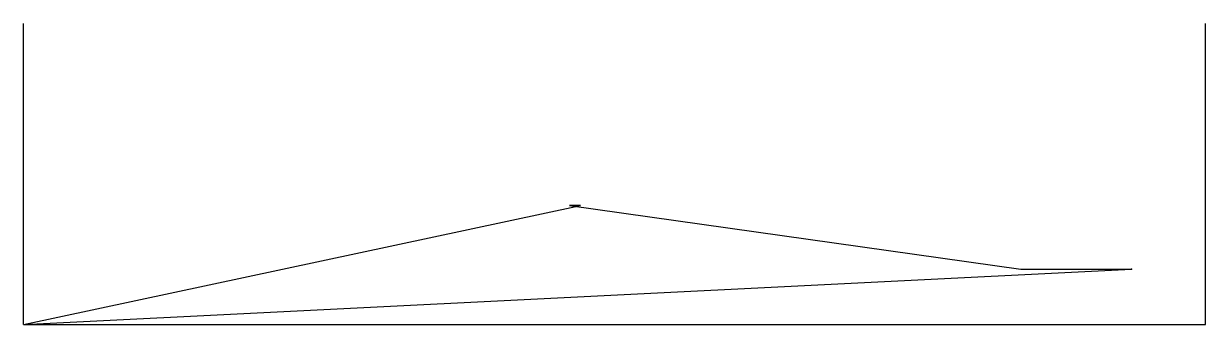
# Model space of a CAD drawing. Header units: inches. Extents: x 0 to 1034, y 0 to 263.
import ezdxf

# ---------------------------------------------------------------- set-up
doc = ezdxf.new("R2010")
doc.units = ezdxf.units.IN
doc.header["$MEASUREMENT"] = 0

msp = doc.modelspace()

# ---------------------------------------------------------------- linework, layer by layer
for p, q in [((0, 0), (0, 263)), ((1033.7, 0), (1033.7, 263)), ((0, 0), (969, 48.3, 81)), ((969, 48.3, 81), (969, 48.3, -73.4)), ((0, 0), (0, 0, 1000)), ((0, 0), (1033.7, 0)), ((0, 0), (0, 0, 354.3))]:
    msp.add_line(p, q)
at = {"extrusion": (-0.087156, 0, 0.996195)}
for p, q in [((0, 0, 1000), (487.2, 104, 1042.6)), ((487.2, 104, 1042.6), (477.6, 104, 1152.2)), ((477.6, 104, 1152.2), (872.2, 48.3, 1186.7)), ((872.2, 48.3, 1186.7), (969, 48.3, 81))]:
    msp.add_line(p, q, dxfattribs=at)
msp.add_point((969, 48.3, -73.4))
msp.add_point((969, 48.3, -73.4))

doc.saveas('drawing.dxf')
